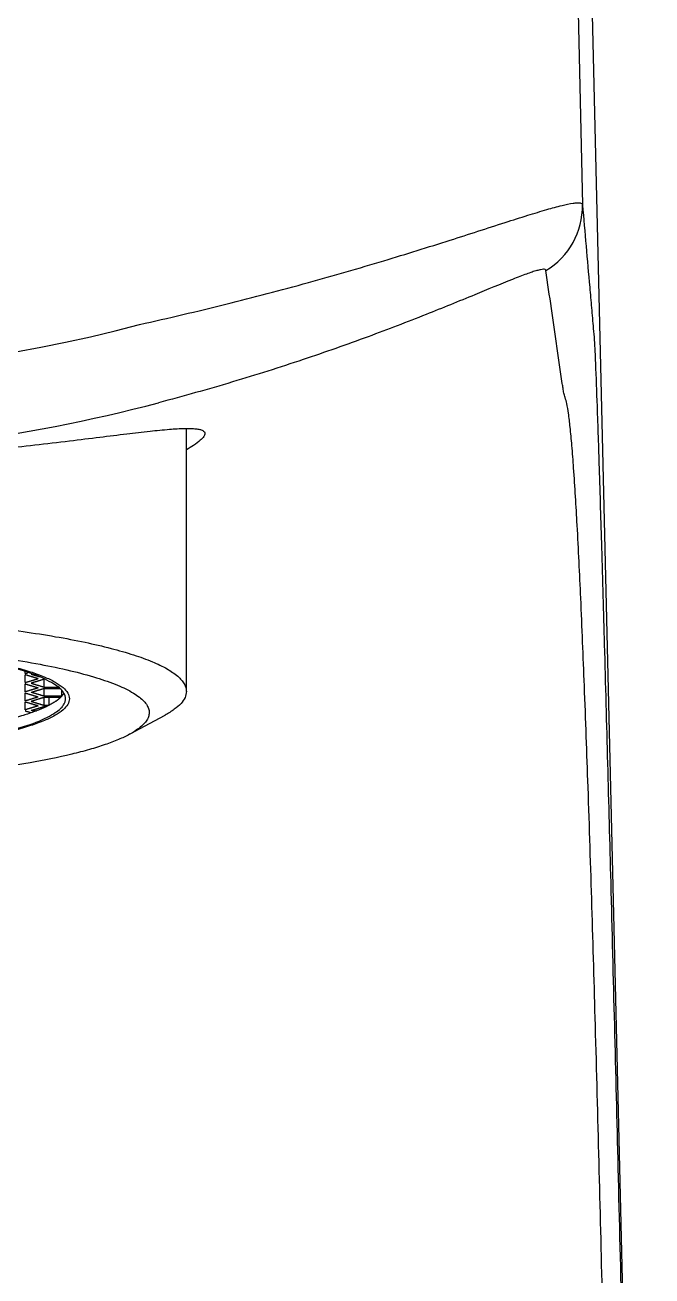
# Model space of a CAD drawing. Extents: x 8180 to 8774, y -5808 to -5388.
# Drawn here: x 8588.38 to 8605.23, y -5570.02 to -5536.37 of the extents above; entities that cross this region are included whole.
import ezdxf

# ---------------------------------------------------------------- set-up
doc = ezdxf.new("R2010")
doc.units = 0
doc.header["$LTSCALE"] = 7
doc.header["$MEASUREMENT"] = 0
doc.layers.get('0').update_dxf_attribs({"color": 2, "linetype": 'CONTINUOUS'})
doc.layers.add('DWG', color=7, linetype='CONTINUOUS')

msp = doc.modelspace()

# ---------------------------------------------------------------- linework, layer by layer
at = {"ltscale": 0.6}
for points in [[(8588.379, -5553.814), (8588.379, -5553.786), (8588.379, -5553.758)], [(8588.379, -5553.814), (8588.423, -5553.8), (8588.467, -5553.787)], [(8588.379, -5554.058), (8588.379, -5553.952), (8588.379, -5553.846)], [(8588.73, -5553.952), (8588.554, -5553.899), (8588.379, -5553.846)], [(8588.569, -5553.822), (8588.555, -5553.826), (8588.542, -5553.83)], [(8588.542, -5553.83), (8588.658, -5553.865), (8588.775, -5553.9)], [(8588.379, -5554.058), (8588.554, -5554.005), (8588.73, -5553.952)], [(8588.379, -5554.302), (8588.379, -5554.196), (8588.379, -5554.091)], [(8588.379, -5554.091), (8588.554, -5554.144), (8588.73, -5554.196)], [(8588.379, -5554.302), (8588.554, -5554.249), (8588.73, -5554.196)], [(8588.893, -5553.968), (8588.718, -5554.021), (8588.542, -5554.074)], [(8588.542, -5554.074), (8588.718, -5554.127), (8588.893, -5554.18)], [(8588.542, -5554.319), (8588.718, -5554.266), (8588.893, -5554.213)], [(8588.893, -5554.18), (8588.893, -5554.074), (8588.893, -5553.968)], [(8588.93, -5553.968), (8588.912, -5553.968), (8588.893, -5553.968)], [(8588.893, -5554.18), (8589.087, -5554.18), (8589.28, -5554.18)], [(8588.893, -5554.424), (8588.893, -5554.319), (8588.893, -5554.213)], [(8588.893, -5554.213), (8589.105, -5554.213), (8589.317, -5554.213)], [(8589.36, -5554.256), (8589.36, -5554.34), (8589.36, -5554.424)], [(8588.379, -5554.547), (8588.379, -5554.441), (8588.379, -5554.335)], [(8588.379, -5554.335), (8588.554, -5554.388), (8588.73, -5554.441)], [(8588.379, -5554.547), (8588.554, -5554.494), (8588.73, -5554.441)], [(8588.379, -5554.791), (8588.379, -5554.685), (8588.379, -5554.579)], [(8588.73, -5554.685), (8588.554, -5554.632), (8588.379, -5554.579)], [(8588.893, -5554.424), (8588.718, -5554.371), (8588.542, -5554.319)], [(8588.893, -5554.457), (8588.718, -5554.51), (8588.542, -5554.563)], [(8588.542, -5554.563), (8588.718, -5554.616), (8588.893, -5554.669)], [(8589.36, -5554.424), (8589.127, -5554.424), (8588.893, -5554.424)], [(8588.893, -5554.669), (8588.893, -5554.563), (8588.893, -5554.457)], [(8589.329, -5554.457), (8589.111, -5554.457), (8588.893, -5554.457)], [(8589.025, -5554.667), (8589.025, -5554.562), (8589.025, -5554.457)], [(8588.73, -5554.685), (8588.554, -5554.738), (8588.379, -5554.791)], [(8588.539, -5554.872), (8588.459, -5554.848), (8588.379, -5554.824)], [(8588.542, -5554.807), (8588.718, -5554.754), (8588.893, -5554.701)], [(8588.638, -5554.836), (8588.59, -5554.822), (8588.542, -5554.807)], [(8588.642, -5554.777), (8588.642, -5554.806), (8588.642, -5554.835)], [(8588.893, -5554.669), (8588.958, -5554.669), (8589.022, -5554.669)], [(8588.893, -5554.701), (8588.925, -5554.701), (8588.958, -5554.701)]]:
    msp.add_open_spline(points, degree=2, dxfattribs=at)
msp.add_rational_spline([(8589.211, -5554.556), (8587.566, -5555.71), (8580.716, -5555.71), (8573.951, -5555.71), (8572.248, -5554.573)], [0.919661735513, 0.755159574898, 1, 0.75744780317, 0.91662268234], degree=2, knots=[-34.348594, -34.348594, -34.348594, -18.709022, -18.709022, -3.215613, -3.215613, -3.215613], dxfattribs=at)
for points, weights in [([(8589.211, -5554.556), (8589.274, -5554.511), (8589.329, -5554.457)], [1, 0.996660464943, 1]), ([(8589.424, -5554.341), (8589.374, -5554.423), (8589.301, -5554.485)], [1, 0.986756824, 1]), ([(8589.421, -5554.338), (8589.396, -5554.384), (8589.36, -5554.424)], [1, 0.993692573485, 1])]:
    msp.add_rational_spline(points, weights, degree=2, dxfattribs=at)
at = {"layer": 'DWG'}
for p, q in [((8603.238, -5535.588), (8603.366, -5541.21)), ((8592.716, -5554.296), (8592.716, -5547.225)), ((8591.191, -5555.448), (8592.143, -5554.933))]:
    msp.add_line(p, q, dxfattribs=at)
msp.add_lwpolyline([(8605.235, -5603.407), (8603.395, -5525.876), (8603.386, -5525.427)], dxfattribs=at)
for centre, radius, start, end in [((8601.37, -5541.254), 1.996, 300.3998, 1.2804), ((8580.716, -5503.576), 42.243, 255.2666, 284.7337), ((8580.716, -5503.709), 44.276, 255.2755, 284.7251)]:
    msp.add_arc(centre, radius, start, end, dxfattribs=at)
for points, knots in [([(8591.46, -5544.429), (8592.235, -5544.254), (8593.753, -5543.899), (8595.942, -5543.323), (8597.951, -5542.741), (8599.713, -5542.194), (8601.001, -5541.776), (8601.866, -5541.5), (8602.374, -5541.344), (8602.779, -5541.232), (8603.05, -5541.171), (8603.213, -5541.153), (8603.291, -5541.155), (8603.347, -5541.169), (8603.365, -5541.197), (8603.366, -5541.21)], [0, 0, 0, 0, 0.192639, 0.377532, 0.548313, 0.699206, 0.824695, 0.876196, 0.919305, 0.953388, 0.977949, 0.986577, 0.992831, 0.996977, 1, 1, 1, 1]), ([(8603.366, -5541.21), (8603.398, -5541.58), (8603.463, -5542.319), (8603.544, -5543.242), (8603.609, -5543.98), (8603.65, -5544.452), (8603.693, -5544.947), (8603.722, -5545.642), (8603.765, -5546.79), (8603.819, -5548.446), (8603.883, -5550.583), (8603.989, -5554.301), (8604.137, -5559.861), (8604.328, -5567.385), (8604.596, -5578.575), (8604.882, -5590.673), (8605.102, -5599.94), (8605.184, -5603.407)], [0, 0, 0, 0, 0.0161055, 0.0321355, 0.0401613, 0.0482276, 0.0526592, 0.0616652, 0.0783992, 0.1024271, 0.1334655, 0.1710511, 0.2635616, 0.3744931, 0.4971866, 0.7486082, 0.8988631, 0.8988631, 0.8988631, 0.8988631]), ([(8602.38, -5542.976), (8602.38, -5542.966), (8602.36, -5542.942), (8602.306, -5542.944), (8602.233, -5542.953), (8602.131, -5542.98), (8602.004, -5543.019), (8601.853, -5543.073), (8601.677, -5543.138), (8601.213, -5543.321), (8600.375, -5543.67), (8599.086, -5544.195), (8597.55, -5544.785), (8595.816, -5545.396), (8593.937, -5545.991), (8592.636, -5546.356), (8591.97, -5546.531)], [0, 0, 0, 0, 0.002689, 0.006973, 0.013832, 0.023306, 0.035337, 0.049884, 0.066891, 0.086289, 0.185443, 0.3136, 0.464529, 0.632714, 0.813004, 1, 1, 1, 1]), ([(8604.712, -5603.407), (8604.644, -5600.658), (8604.509, -5595.161), (8604.338, -5588.29), (8604.2, -5582.79), (8604.095, -5578.677), (8603.993, -5574.625), (8603.88, -5569.496), (8603.728, -5563.596), (8603.563, -5558.099), (8603.425, -5554.269), (8603.329, -5551.919), (8603.235, -5549.965), (8603.154, -5548.597), (8603.086, -5547.718), (8603.042, -5547.226), (8602.997, -5546.85), (8602.954, -5546.584), (8602.908, -5546.405), (8602.861, -5546.271), (8602.844, -5546.144), (8602.804, -5545.892), (8602.749, -5545.512), (8602.676, -5545.006), (8602.605, -5544.5), (8602.507, -5543.823), (8602.431, -5543.315), (8602.38, -5542.976)], [0, 0, 0, 0, 0.136304, 0.272624, 0.340743, 0.409035, 0.47664, 0.541651, 0.663376, 0.769225, 0.814325, 0.853365, 0.885832, 0.911296, 0.921309, 0.929527, 0.935776, 0.940072, 0.942881, 0.94495, 0.947087, 0.949192, 0.957641, 0.966086, 0.974533, 0.983005, 1, 1, 1, 1]), ([(8580.716, -5548.141), (8581.539, -5548.141), (8583.15, -5548.11), (8585.48, -5547.978), (8587.611, -5547.788), (8589.225, -5547.602), (8590.362, -5547.46), (8591.082, -5547.371), (8591.705, -5547.297), (8592.224, -5547.246), (8592.591, -5547.222), (8592.829, -5547.222), (8592.964, -5547.23), (8593.071, -5547.246), (8593.15, -5547.271), (8593.203, -5547.307), (8593.216, -5547.344), (8593.216, -5547.36)], [0, 0, 0, 0, 0.196034, 0.383708, 0.555593, 0.705517, 0.77064, 0.828438, 0.878383, 0.91998, 0.952811, 0.965842, 0.976602, 0.985123, 0.991523, 0.996162, 1, 1, 1, 1]), ([(8593.216, -5547.36), (8593.216, -5547.389), (8593.179, -5547.46), (8593.018, -5547.616), (8592.849, -5547.721), (8592.719, -5547.796)], [0, 0, 0, 0, 0.129301, 0.332625, 1, 1, 1, 1]), ([(8580.716, -5552.212), (8581.497, -5552.212), (8583.029, -5552.238), (8585.253, -5552.353), (8587.01, -5552.512), (8588.306, -5552.678), (8589.177, -5552.814), (8589.966, -5552.963), (8590.666, -5553.125), (8591.271, -5553.298), (8591.776, -5553.479), (8592.177, -5553.668), (8592.438, -5553.839), (8592.585, -5553.983), (8592.66, -5554.086), (8592.706, -5554.19), (8592.716, -5554.262), (8592.716, -5554.296)], [0, 0, 0, 0, 0.187634, 0.368278, 0.535245, 0.61167, 0.682454, 0.746982, 0.804718, 0.855229, 0.898211, 0.93355, 0.961451, 0.972867, 0.982844, 0.991725, 1, 1, 1, 1]), ([(8571.862, -5554.492), (8571.861, -5554.546), (8571.9, -5554.662), (8572.043, -5554.813), (8572.261, -5554.957), (8572.558, -5555.096), (8572.932, -5555.23), (8573.572, -5555.412), (8574.537, -5555.607), (8575.865, -5555.79), (8577.375, -5555.927), (8579.013, -5556.011), (8580.719, -5556.04), (8582.426, -5556.011), (8584.07, -5555.926), (8585.585, -5555.788), (8586.913, -5555.604), (8587.874, -5555.408), (8588.509, -5555.228), (8588.88, -5555.094), (8589.175, -5554.955), (8589.391, -5554.811), (8589.532, -5554.661), (8589.589, -5554.493), (8589.532, -5554.322), (8589.39, -5554.173), (8589.172, -5554.027), (8588.874, -5553.889), (8588.5, -5553.754), (8587.86, -5553.573), (8586.895, -5553.378), (8585.568, -5553.195), (8584.057, -5553.058), (8582.419, -5552.974), (8580.714, -5552.945), (8579.006, -5552.974), (8577.362, -5553.059), (8575.847, -5553.197), (8574.52, -5553.381), (8573.558, -5553.576), (8572.923, -5553.757), (8572.552, -5553.891), (8572.258, -5554.03), (8572.041, -5554.173), (8571.9, -5554.324), (8571.861, -5554.439), (8571.862, -5554.492)], [0, 0, 0, 0, 0.158717, 0.356589, 0.614647, 0.941235, 1.338886, 1.806035, 2.935627, 4.290166, 5.825062, 7.485466, 9.209562, 10.940882, 12.607693, 14.147371, 15.504549, 16.625797, 17.089414, 17.484022, 17.808121, 18.064349, 18.261094, 18.419153, 18.577938, 18.775844, 19.033837, 19.360336, 19.757961, 20.225145, 21.354846, 22.709372, 24.244213, 25.904632, 27.62876, 29.360057, 31.02685, 32.566566, 33.923753, 35.044924, 35.508523, 35.903165, 36.227351, 36.483634, 36.680334, 36.838322, 36.838322, 36.838322, 36.838322]), ([(8580.716, -5552.955), (8581.571, -5552.955), (8582.838, -5552.98), (8584.5, -5553.067), (8585.679, -5553.155), (8586.79, -5553.267), (8587.818, -5553.4), (8588.748, -5553.553), (8589.567, -5553.723), (8590.265, -5553.908), (8590.834, -5554.105), (8591.218, -5554.286), (8591.449, -5554.441), (8591.574, -5554.551), (8591.662, -5554.664), (8591.712, -5554.779), (8591.721, -5554.898), (8591.689, -5555.015), (8591.617, -5555.129), (8591.508, -5555.24), (8591.364, -5555.349), (8591.252, -5555.415), (8591.191, -5555.448)], [0, 0, 0, 0, 0.209115, 0.310177, 0.407096, 0.498592, 0.583468, 0.660639, 0.729151, 0.788223, 0.837297, 0.876149, 0.891853, 0.90525, 0.916634, 0.926522, 0.935706, 0.945168, 0.955813, 0.968273, 0.982932, 1, 1, 1, 1]), ([(8592.716, -5554.296), (8592.716, -5554.351), (8592.687, -5554.472), (8592.568, -5554.636), (8592.382, -5554.793), (8592.229, -5554.886), (8592.143, -5554.933)], [0, 0, 0, 0, 0.185377, 0.40216, 0.670396, 1, 1, 1, 1]), ([(8591.191, -5555.448), (8591.094, -5555.5), (8590.878, -5555.601), (8590.518, -5555.736), (8590.097, -5555.866), (8589.425, -5556.04), (8588.454, -5556.233), (8587.149, -5556.424), (8585.685, -5556.578), (8583.525, -5556.731), (8581.853, -5556.775), (8580.716, -5556.775)], [0, 0, 0, 0, 0.03096, 0.067225, 0.108747, 0.155387, 0.263128, 0.38824, 0.527899, 0.678843, 1, 1, 1, 1])]:
    msp.add_open_spline(points, degree=3, knots=knots, dxfattribs=at)
msp.add_rational_spline([(8571.966, -5554.492), (8571.966, -5552.973), (8580.716, -5552.973), (8589.467, -5552.973), (8589.467, -5554.492), (8589.467, -5556.012), (8580.716, -5556.012), (8571.966, -5556.012), (8571.966, -5554.492)], [1, 0.707106781187, 1, 0.707106781187, 1, 0.707106781187, 1, 0.707106781187, 1], degree=2, knots=[-74.836087, -74.836087, -74.836087, -56.127065, -56.127065, -37.418043, -37.418043, -18.709022, -18.709022, 0, 0, 0], dxfattribs=at)

doc.saveas('drawing.dxf')
